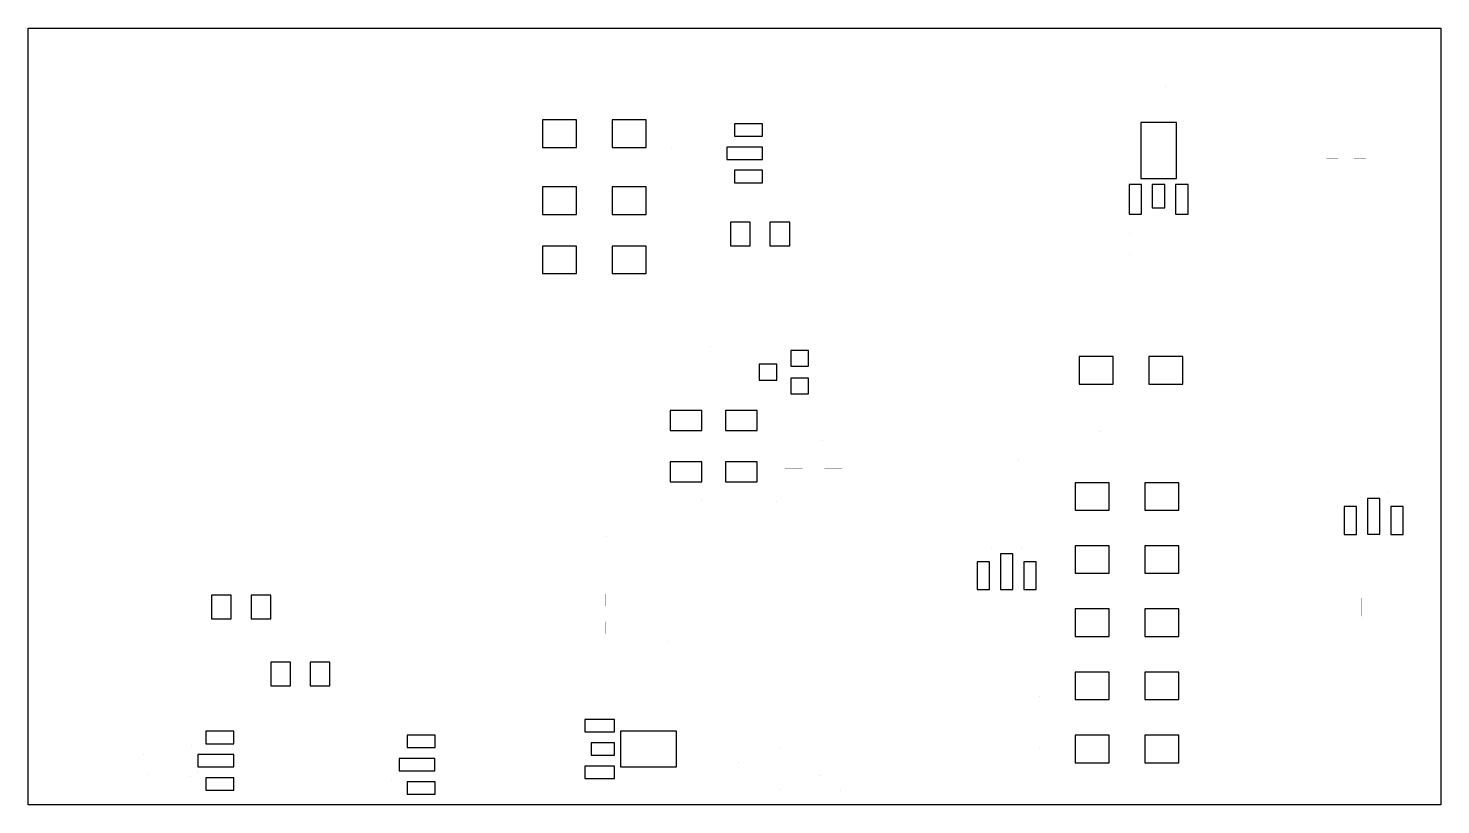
# Model space of a CAD drawing. Header units: millimetres. Extents: x 64 to 175, y 129 to 190.
import ezdxf

# ---------------------------------------------------------------- set-up
doc = ezdxf.new("R2010")
doc.units = ezdxf.units.MM
doc.layers.add('20', color=7, linetype='Continuous')
doc.layers.add('32', color=7, linetype='Continuous')

# ---------------------------------------------------------------- blocks, each defined once
blk = doc.blocks.new('RECT162560X223520R25_View_1')
at = {"color": 7, "linetype": 'Continuous', "lineweight": 30, "const_width": 0.00035}
blk.add_lwpolyline([(1.016, 0.127), (1.016, 1.27, 0.4142), (0.889, 1.397), (0.127, 1.397, 0.4142), (0, 1.27), (0, 0.127, 0.4142), (0.127, 0), (0.889, 0, 0.414207), (1.016, 0.127, 0.414207)], format="xyb", close=True, dxfattribs=at)
blk = doc.blocks.new('RECT162560X223520R25_View_2')
at = {"color": 7, "linetype": 'Continuous', "lineweight": 30, "const_width": 0.00035}
blk.add_lwpolyline([(1.016, 0.127), (1.016, 1.27, 0.4142), (0.889, 1.397), (0.127, 1.397, 0.4142), (0, 1.27), (0, 0.127, 0.4142), (0.127, 0), (0.889, 0, 0.414207), (1.016, 0.127, 0.414207)], format="xyb", close=True, dxfattribs=at)
blk = doc.blocks.new('RECT162560X223520R25_View_3')
at = {"color": 7, "linetype": 'Continuous', "lineweight": 30, "const_width": 0.00035}
blk.add_lwpolyline([(1.016, 0.127), (1.016, 1.27, 0.4142), (0.889, 1.397), (0.127, 1.397, 0.4142), (0, 1.27), (0, 0.127, 0.4142), (0.127, 0), (0.889, 0, 0.414207), (1.016, 0.127, 0.414207)], format="xyb", close=True, dxfattribs=at)
blk = doc.blocks.new('RECT162560X223520R25_View_4')
at = {"color": 7, "linetype": 'Continuous', "lineweight": 30, "const_width": 0.00035}
blk.add_lwpolyline([(1.016, 0.127), (1.016, 1.27, 0.4142), (0.889, 1.397), (0.127, 1.397, 0.4142), (0, 1.27), (0, 0.127, 0.4142), (0.127, 0), (0.889, 0, 0.414207), (1.016, 0.127, 0.414207)], format="xyb", close=True, dxfattribs=at)
blk = doc.blocks.new('RECT162560X223520R25_View_5')
at = {"color": 7, "linetype": 'Continuous', "lineweight": 30, "const_width": 0.00035}
blk.add_lwpolyline([(1.016, 0.127), (1.016, 1.27, 0.4142), (0.889, 1.397), (0.127, 1.397, 0.4142), (0, 1.27), (0, 0.127, 0.4142), (0.127, 0), (0.889, 0, 0.414207), (1.016, 0.127, 0.414207)], format="xyb", close=True, dxfattribs=at)
blk = doc.blocks.new('RECT162560X223520R25_View_6')
at = {"color": 7, "linetype": 'Continuous', "lineweight": 30, "const_width": 0.00035}
blk.add_lwpolyline([(1.016, 0.127), (1.016, 1.27, 0.4142), (0.889, 1.397), (0.127, 1.397, 0.4142), (0, 1.27), (0, 0.127, 0.4142), (0.127, 0), (0.889, 0, 0.414207), (1.016, 0.127, 0.414207)], format="xyb", close=True, dxfattribs=at)
blk = doc.blocks.new('RECT162560X223520R25_View_7')
at = {"color": 7, "linetype": 'Continuous', "lineweight": 30, "const_width": 0.00035}
blk.add_lwpolyline([(1.016, 0.127), (1.016, 1.27, 0.4142), (0.889, 1.397), (0.127, 1.397, 0.4142), (0, 1.27), (0, 0.127, 0.4142), (0.127, 0), (0.889, 0, 0.414207), (1.016, 0.127, 0.414207)], format="xyb", close=True, dxfattribs=at)
blk = doc.blocks.new('RECT325120X584000R75_View_8')
at = {"color": 7, "linetype": 'Continuous', "lineweight": 30, "const_width": 0.00035}
blk.add_lwpolyline([(2.032, 0.762), (2.032, 2.888, 0.4142), (1.27, 3.65), (0.762, 3.65, 0.4142), (0, 2.888), (0, 0.762, 0.4142), (0.762, 0), (1.27, 0, 0.4142), (2.032, 0.762, 0.4142)], format="xyb", close=True, dxfattribs=at)
blk = doc.blocks.new('RECT325120X584000R75_View_9')
at = {"color": 7, "linetype": 'Continuous', "lineweight": 30, "const_width": 0.00035}
blk.add_lwpolyline([(2.032, 0.762), (2.032, 2.888, 0.4142), (1.27, 3.65), (0.762, 3.65, 0.4142), (0, 2.888), (0, 0.762, 0.4142), (0.762, 0), (1.27, 0, 0.4142), (2.032, 0.762, 0.4142)], format="xyb", close=True, dxfattribs=at)
blk = doc.blocks.new('RECT325120X584000R75_View_10')
at = {"color": 7, "linetype": 'Continuous', "lineweight": 30, "const_width": 0.00035}
blk.add_lwpolyline([(2.032, 0.762), (2.032, 2.888, 0.4142), (1.27, 3.65), (0.762, 3.65, 0.4142), (0, 2.888), (0, 0.762, 0.4142), (0.762, 0), (1.27, 0, 0.4142), (2.032, 0.762, 0.4142)], format="xyb", close=True, dxfattribs=at)
blk = doc.blocks.new('RECT162560X223520R25_View_11')
at = {"color": 7, "linetype": 'Continuous', "lineweight": 30, "const_width": 0.00035}
blk.add_lwpolyline([(1.016, 0.127), (1.016, 1.27, 0.4142), (0.889, 1.397), (0.127, 1.397, 0.4142), (0, 1.27), (0, 0.127, 0.4142), (0.127, 0), (0.889, 0, 0.414207), (1.016, 0.127, 0.414207)], format="xyb", close=True, dxfattribs=at)
blk = doc.blocks.new('RECT162560X223520R25_View_12')
at = {"color": 7, "linetype": 'Continuous', "lineweight": 30, "const_width": 0.00035}
blk.add_lwpolyline([(1.016, 0.127), (1.016, 1.27, 0.4142), (0.889, 1.397), (0.127, 1.397, 0.4142), (0, 1.27), (0, 0.127, 0.4142), (0.127, 0), (0.889, 0, 0.414207), (1.016, 0.127, 0.414207)], format="xyb", close=True, dxfattribs=at)
blk = doc.blocks.new('RECT162560X223520R25_View_13')
at = {"color": 7, "linetype": 'Continuous', "lineweight": 30, "const_width": 0.00035}
blk.add_lwpolyline([(1.016, 0.127), (1.016, 1.27, 0.4142), (0.889, 1.397), (0.127, 1.397, 0.4142), (0, 1.27), (0, 0.127, 0.4142), (0.127, 0), (0.889, 0, 0.414207), (1.016, 0.127, 0.414207)], format="xyb", close=True, dxfattribs=at)
blk = doc.blocks.new('RECT162560X223520R25_View_15')
at = {"color": 7, "linetype": 'Continuous', "lineweight": 30, "const_width": 0.00035}
blk.add_lwpolyline([(1.016, 0.127), (1.016, 1.27, 0.4142), (0.889, 1.397), (0.127, 1.397, 0.4142), (0, 1.27), (0, 0.127, 0.4142), (0.127, 0), (0.889, 0, 0.414207), (1.016, 0.127, 0.414207)], format="xyb", close=True, dxfattribs=at)
blk = doc.blocks.new('RECT162560X223520R25_View_16')
at = {"color": 7, "linetype": 'Continuous', "lineweight": 30, "const_width": 0.00035}
blk.add_lwpolyline([(1.016, 0.127), (1.016, 1.27, 0.4142), (0.889, 1.397), (0.127, 1.397, 0.4142), (0, 1.27), (0, 0.127, 0.4142), (0.127, 0), (0.889, 0, 0.414207), (1.016, 0.127, 0.414207)], format="xyb", close=True, dxfattribs=at)
blk = doc.blocks.new('RECT162560X223520R25_View_17')
at = {"color": 7, "linetype": 'Continuous', "lineweight": 30, "const_width": 0.00035}
blk.add_lwpolyline([(1.016, 0.127), (1.016, 1.27, 0.4142), (0.889, 1.397), (0.127, 1.397, 0.4142), (0, 1.27), (0, 0.127, 0.4142), (0.127, 0), (0.889, 0, 0.414207), (1.016, 0.127, 0.414207)], format="xyb", close=True, dxfattribs=at)
blk = doc.blocks.new('RECT162560X223520R25_View_18')
at = {"color": 7, "linetype": 'Continuous', "lineweight": 30, "const_width": 0.00035}
blk.add_lwpolyline([(1.016, 0.127), (1.016, 1.27, 0.4142), (0.889, 1.397), (0.127, 1.397, 0.4142), (0, 1.27), (0, 0.127, 0.4142), (0.127, 0), (0.889, 0, 0.414207), (1.016, 0.127, 0.414207)], format="xyb", close=True, dxfattribs=at)
blk = doc.blocks.new('RECT162560X223520R25_View_19')
at = {"color": 7, "linetype": 'Continuous', "lineweight": 30, "const_width": 0.00035}
blk.add_lwpolyline([(1.016, 0.127), (1.016, 1.27, 0.4142), (0.889, 1.397), (0.127, 1.397, 0.4142), (0, 1.27), (0, 0.127, 0.4142), (0.127, 0), (0.889, 0, 0.414207), (1.016, 0.127, 0.414207)], format="xyb", close=True, dxfattribs=at)
blk = doc.blocks.new('RECT162560X223520R25_View_20')
at = {"color": 7, "linetype": 'Continuous', "lineweight": 30, "const_width": 0.00035}
blk.add_lwpolyline([(1.016, 0.127), (1.016, 1.27, 0.4142), (0.889, 1.397), (0.127, 1.397, 0.4142), (0, 1.27), (0, 0.127, 0.4142), (0.127, 0), (0.889, 0, 0.414207), (1.016, 0.127, 0.414207)], format="xyb", close=True, dxfattribs=at)
blk = doc.blocks.new('RECT162560X223520R25_View_21')
at = {"color": 7, "linetype": 'Continuous', "lineweight": 30, "const_width": 0.00035}
blk.add_lwpolyline([(1.016, 0.127), (1.016, 1.27, 0.4142), (0.889, 1.397), (0.127, 1.397, 0.4142), (0, 1.27), (0, 0.127, 0.4142), (0.127, 0), (0.889, 0, 0.414207), (1.016, 0.127, 0.414207)], format="xyb", close=True, dxfattribs=at)
blk = doc.blocks.new('RECT162560X223520R25_View_22')
at = {"color": 7, "linetype": 'Continuous', "lineweight": 30, "const_width": 0.00035}
blk.add_lwpolyline([(1.016, 0.127), (1.016, 1.27, 0.4142), (0.889, 1.397), (0.127, 1.397, 0.4142), (0, 1.27), (0, 0.127, 0.4142), (0.127, 0), (0.889, 0, 0.414207), (1.016, 0.127, 0.414207)], format="xyb", close=True, dxfattribs=at)
blk = doc.blocks.new('RECT162560X223520R25_View_23')
at = {"color": 7, "linetype": 'Continuous', "lineweight": 30, "const_width": 0.00035}
blk.add_lwpolyline([(1.016, 0.127), (1.016, 1.27, 0.4142), (0.889, 1.397), (0.127, 1.397, 0.4142), (0, 1.27), (0, 0.127, 0.4142), (0.127, 0), (0.889, 0, 0.414207), (1.016, 0.127, 0.414207)], format="xyb", close=True, dxfattribs=at)
blk = doc.blocks.new('RECT162560X223520R25_View_25')
at = {"color": 7, "linetype": 'Continuous', "lineweight": 30, "const_width": 0.00035}
blk.add_lwpolyline([(1.016, 0.127), (1.016, 1.27, 0.4142), (0.889, 1.397), (0.127, 1.397, 0.4142), (0, 1.27), (0, 0.127, 0.4142), (0.127, 0), (0.889, 0, 0.414207), (1.016, 0.127, 0.414207)], format="xyb", close=True, dxfattribs=at)
blk = doc.blocks.new('RECT162560X223520R25_View_26')
at = {"color": 7, "linetype": 'Continuous', "lineweight": 30, "const_width": 0.00035}
blk.add_lwpolyline([(1.016, 0.127), (1.016, 1.27, 0.4142), (0.889, 1.397), (0.127, 1.397, 0.4142), (0, 1.27), (0, 0.127, 0.4142), (0.127, 0), (0.889, 0, 0.414207), (1.016, 0.127, 0.414207)], format="xyb", close=True, dxfattribs=at)
blk = doc.blocks.new('RECT162560X223520R25_View_27')
at = {"color": 7, "linetype": 'Continuous', "lineweight": 30, "const_width": 0.00035}
blk.add_lwpolyline([(1.016, 0.127), (1.016, 1.27, 0.4142), (0.889, 1.397), (0.127, 1.397, 0.4142), (0, 1.27), (0, 0.127, 0.4142), (0.127, 0), (0.889, 0, 0.414207), (1.016, 0.127, 0.414207)], format="xyb", close=True, dxfattribs=at)
blk = doc.blocks.new('RECT162560X223520R25_View_28')
at = {"color": 7, "linetype": 'Continuous', "lineweight": 30, "const_width": 0.00035}
blk.add_lwpolyline([(1.016, 0.127), (1.016, 1.27, 0.4142), (0.889, 1.397), (0.127, 1.397, 0.4142), (0, 1.27), (0, 0.127, 0.4142), (0.127, 0), (0.889, 0, 0.414207), (1.016, 0.127, 0.414207)], format="xyb", close=True, dxfattribs=at)
blk = doc.blocks.new('RECT162560X223520R25_View_30')
at = {"color": 7, "linetype": 'Continuous', "lineweight": 30, "const_width": 0.00035}
blk.add_lwpolyline([(1.016, 0.127), (1.016, 1.27, 0.4142), (0.889, 1.397), (0.127, 1.397, 0.4142), (0, 1.27), (0, 0.127, 0.4142), (0.127, 0), (0.889, 0, 0.414207), (1.016, 0.127, 0.414207)], format="xyb", close=True, dxfattribs=at)
blk = doc.blocks.new('RECT162560X223520R25_View_31')
at = {"color": 7, "linetype": 'Continuous', "lineweight": 30, "const_width": 0.00035}
blk.add_lwpolyline([(1.016, 0.127), (1.016, 1.27, 0.4142), (0.889, 1.397), (0.127, 1.397, 0.4142), (0, 1.27), (0, 0.127, 0.4142), (0.127, 0), (0.889, 0, 0.414207), (1.016, 0.127, 0.414207)], format="xyb", close=True, dxfattribs=at)
blk = doc.blocks.new('RECT162560X223520R25_View_32')
at = {"color": 7, "linetype": 'Continuous', "lineweight": 30, "const_width": 0.00035}
blk.add_lwpolyline([(1.016, 0.127), (1.016, 1.27, 0.4142), (0.889, 1.397), (0.127, 1.397, 0.4142), (0, 1.27), (0, 0.127, 0.4142), (0.127, 0), (0.889, 0, 0.414207), (1.016, 0.127, 0.414207)], format="xyb", close=True, dxfattribs=at)
blk = doc.blocks.new('RECT162560X223520R25_View_34')
at = {"color": 7, "linetype": 'Continuous', "lineweight": 30, "const_width": 0.00035}
blk.add_lwpolyline([(1.016, 0.127), (1.016, 1.27, 0.4142), (0.889, 1.397), (0.127, 1.397, 0.4142), (0, 1.27), (0, 0.127, 0.4142), (0.127, 0), (0.889, 0, 0.414207), (1.016, 0.127, 0.414207)], format="xyb", close=True, dxfattribs=at)
blk = doc.blocks.new('RECT162560X223520R25_View_35')
at = {"color": 7, "linetype": 'Continuous', "lineweight": 30, "const_width": 0.00035}
blk.add_lwpolyline([(1.016, 0.127), (1.016, 1.27, 0.4142), (0.889, 1.397), (0.127, 1.397, 0.4142), (0, 1.27), (0, 0.127, 0.4142), (0.127, 0), (0.889, 0, 0.414207), (1.016, 0.127, 0.414207)], format="xyb", close=True, dxfattribs=at)
blk = doc.blocks.new('RECT162560X223520R25_View_36')
at = {"color": 7, "linetype": 'Continuous', "lineweight": 30, "const_width": 0.00035}
blk.add_lwpolyline([(1.016, 0.127), (1.016, 1.27, 0.4142), (0.889, 1.397), (0.127, 1.397, 0.4142), (0, 1.27), (0, 0.127, 0.4142), (0.127, 0), (0.889, 0, 0.414207), (1.016, 0.127, 0.414207)], format="xyb", close=True, dxfattribs=at)
blk = doc.blocks.new('RECT162560X223520R25_View_37')
at = {"color": 7, "linetype": 'Continuous', "lineweight": 30, "const_width": 0.00035}
blk.add_lwpolyline([(1.016, 0.127), (1.016, 1.27, 0.4142), (0.889, 1.397), (0.127, 1.397, 0.4142), (0, 1.27), (0, 0.127, 0.4142), (0.127, 0), (0.889, 0, 0.414207), (1.016, 0.127, 0.414207)], format="xyb", close=True, dxfattribs=at)
blk = doc.blocks.new('RECT162560X223520R25_View_38')
at = {"color": 7, "linetype": 'Continuous', "lineweight": 30, "const_width": 0.00035}
blk.add_lwpolyline([(1.016, 0.127), (1.016, 1.27, 0.4142), (0.889, 1.397), (0.127, 1.397, 0.4142), (0, 1.27), (0, 0.127, 0.4142), (0.127, 0), (0.889, 0, 0.414207), (1.016, 0.127, 0.414207)], format="xyb", close=True, dxfattribs=at)
blk = doc.blocks.new('RECT162560X223520R25_View_39')
at = {"color": 7, "linetype": 'Continuous', "lineweight": 30, "const_width": 0.00035}
blk.add_lwpolyline([(1.016, 0.127), (1.016, 1.27, 0.4142), (0.889, 1.397), (0.127, 1.397, 0.4142), (0, 1.27), (0, 0.127, 0.4142), (0.127, 0), (0.889, 0, 0.414207), (1.016, 0.127, 0.414207)], format="xyb", close=True, dxfattribs=at)
blk = doc.blocks.new('RECT162560X223520R25_View_41')
at = {"color": 7, "linetype": 'Continuous', "lineweight": 30, "const_width": 0.00035}
blk.add_lwpolyline([(1.016, 0.127), (1.016, 1.27, 0.4142), (0.889, 1.397), (0.127, 1.397, 0.4142), (0, 1.27), (0, 0.127, 0.4142), (0.127, 0), (0.889, 0, 0.414207), (1.016, 0.127, 0.414207)], format="xyb", close=True, dxfattribs=at)

msp = doc.modelspace()

# ---------------------------------------------------------------- linework, layer by layer
at = {"color": 7, "linetype": 'Continuous', "lineweight": 30}
for points in [[(107.37, 183.27), (104.68, 183.27), (104.68, 181.11), (107.37, 181.11), (107.37, 183.27)], [(112.83, 183.27), (110.15, 183.27), (110.15, 181.11), (112.83, 181.11), (112.83, 183.27)], [(119.77, 181.98), (121.96, 181.98), (121.96, 182.96), (119.77, 182.96), (119.77, 181.98)], [(151.64, 183.06), (151.64, 178.67), (154.44, 178.67), (154.44, 183.06), (151.64, 183.06)], [(119.15, 180.16), (121.96, 180.16), (121.96, 181.13), (119.15, 181.13), (119.15, 180.16)], [(119.77, 178.33), (121.96, 178.33), (121.96, 179.31), (119.77, 179.31), (119.77, 178.33)], [(107.37, 178.01), (104.68, 178.01), (104.68, 175.85), (107.37, 175.85), (107.37, 178.01)], [(112.83, 178.01), (110.15, 178.01), (110.15, 175.85), (112.83, 175.85), (112.83, 178.01)], [(150.73, 178.19), (150.73, 175.87), (151.7, 175.87), (151.7, 178.19), (150.73, 178.19)], [(152.55, 178.19), (152.55, 176.36), (153.53, 176.36), (153.53, 178.19), (152.55, 178.19)], [(154.38, 178.19), (154.38, 175.87), (155.36, 175.87), (155.36, 178.19), (154.38, 178.19)], [(120.99, 173.37), (120.99, 175.23), (119.44, 175.23), (119.44, 173.37), (120.99, 173.37)], [(124.09, 173.37), (124.09, 175.23), (122.54, 175.23), (122.54, 173.37), (124.09, 173.37)], [(107.37, 173.36), (104.68, 173.36), (104.68, 171.2), (107.37, 171.2), (107.37, 173.36)], [(112.83, 173.36), (110.15, 173.36), (110.15, 171.2), (112.83, 171.2), (112.83, 173.36)], [(121.69, 162.84), (123.08, 162.84), (123.08, 164.08), (121.69, 164.08), (121.69, 162.84)], [(124.17, 163.92), (125.56, 163.92), (125.56, 165.16), (124.17, 165.16), (124.17, 163.92)], [(146.8, 162.53), (149.48, 162.53), (149.48, 164.69), (146.8, 164.69), (146.8, 162.53)], [(152.27, 162.53), (154.95, 162.53), (154.95, 164.69), (152.27, 164.69), (152.27, 162.53)], [(125.56, 162.99), (124.17, 162.99), (124.17, 161.75), (125.56, 161.75), (125.56, 162.99)], [(114.72, 158.89), (117.2, 158.89), (117.2, 160.44), (114.72, 160.44), (114.72, 158.89)], [(119.06, 158.89), (121.53, 158.89), (121.53, 160.44), (119.06, 160.44), (119.06, 158.89)], [(114.72, 154.86), (117.2, 154.86), (117.2, 156.41), (114.72, 156.41), (114.72, 154.86)], [(119.06, 154.86), (121.53, 154.86), (121.53, 156.41), (119.06, 156.41), (119.06, 154.86)], [(146.49, 152.62), (149.17, 152.62), (149.17, 154.78), (146.49, 154.78), (146.49, 152.62)], [(151.96, 152.62), (154.64, 152.62), (154.64, 154.78), (151.96, 154.78), (151.96, 152.62)], [(169.43, 153.53), (169.43, 150.73), (170.41, 150.73), (170.41, 153.53), (169.43, 153.53)], [(167.6, 152.92), (167.6, 150.72), (168.58, 150.72), (168.58, 152.92), (167.6, 152.92)], [(171.26, 152.92), (171.26, 150.72), (172.24, 150.72), (172.24, 152.92), (171.26, 152.92)], [(146.49, 147.67), (149.17, 147.67), (149.17, 149.83), (146.49, 149.83), (146.49, 147.67)], [(151.96, 147.67), (154.64, 147.67), (154.64, 149.83), (151.96, 149.83), (151.96, 147.67)], [(138.8, 148.58), (138.8, 146.39), (139.78, 146.39), (139.78, 148.58), (138.8, 148.58)], [(140.63, 149.19), (140.63, 146.39), (141.61, 146.39), (141.61, 149.19), (140.63, 149.19)], [(142.46, 148.58), (142.46, 146.39), (143.44, 146.39), (143.44, 148.58), (142.46, 148.58)], [(80.27, 144.1), (80.27, 145.96), (78.72, 145.96), (78.72, 144.1), (80.27, 144.1)], [(83.37, 144.1), (83.37, 145.96), (81.82, 145.96), (81.82, 144.1), (83.37, 144.1)], [(146.49, 142.71), (149.17, 142.71), (149.17, 144.87), (146.49, 144.87), (146.49, 142.71)], [(151.96, 142.71), (154.64, 142.71), (154.64, 144.87), (151.96, 144.87), (151.96, 142.71)], [(84.91, 138.84), (84.91, 140.7), (83.37, 140.7), (83.37, 138.84), (84.91, 138.84)], [(88.01, 138.84), (88.01, 140.7), (86.46, 140.7), (86.46, 138.84), (88.01, 138.84)], [(146.49, 137.76), (149.17, 137.76), (149.17, 139.92), (146.49, 139.92), (146.49, 137.76)], [(151.96, 137.76), (154.64, 137.76), (154.64, 139.92), (151.96, 139.92), (151.96, 137.76)], [(78.27, 134.29), (80.46, 134.29), (80.46, 135.27), (78.27, 135.27), (78.27, 134.29)], [(110.33, 136.2), (108.01, 136.2), (108.01, 135.22), (110.33, 135.22), (110.33, 136.2)], [(115.2, 135.29), (110.81, 135.29), (110.81, 132.48), (115.2, 132.48), (115.2, 135.29)], [(94.06, 133.99), (96.26, 133.99), (96.26, 134.96), (94.06, 134.96), (94.06, 133.99)], [(110.33, 134.37), (108.5, 134.37), (108.5, 133.4), (110.33, 133.4), (110.33, 134.37)], [(146.49, 132.8), (149.17, 132.8), (149.17, 134.96), (146.49, 134.96), (146.49, 132.8)], [(151.96, 132.8), (154.64, 132.8), (154.64, 134.96), (151.96, 134.96), (151.96, 132.8)], [(77.65, 132.47), (80.46, 132.47), (80.46, 133.44), (77.65, 133.44), (77.65, 132.47)], [(93.45, 132.16), (96.25, 132.16), (96.25, 133.13), (93.45, 133.13), (93.45, 132.16)], [(110.33, 132.54), (108.01, 132.54), (108.01, 131.57), (110.33, 131.57), (110.33, 132.54)], [(78.27, 130.64), (80.46, 130.64), (80.46, 131.61), (78.27, 131.61), (78.27, 130.64)], [(94.06, 130.33), (96.26, 130.33), (96.26, 131.31), (94.06, 131.31), (94.06, 130.33)]]:
    msp.add_lwpolyline(points, dxfattribs=at)
at = {"layer": '20', "color": 7, "linetype": 'Continuous', "lineweight": 30}
for p, q in [((64.33, 190.46), (175.18, 190.46)), ((64.33, 129.5), (64.33, 190.46)), ((175.18, 190.46), (175.18, 129.5)), ((175.18, 129.5), (64.33, 129.5))]:
    msp.add_line(p, q, dxfattribs=at)

# ---------------------------------------------------------------- block references
at = {"layer": '32', "color": 7, "xscale": -1.2192, "yscale": 1.2192, "zscale": 1.2192}
for name, p, rotation in [('RECT162560X223520R25_View_4', (151.34, 187.54), 180), ('RECT162560X223520R25_View_4', (153.51, 187.54), 180), ('RECT325120X584000R75_View_8', (114.83, 179.41), 270), ('RECT162560X223520R25_View_34', (166.05, 180.26), 180), ('RECT162560X223520R25_View_34', (168.22, 180.26), 180), ('RECT162560X223520R25_View_35', (166.05, 176.7), 180), ('RECT162560X223520R25_View_35', (168.22, 176.7), 180), ('RECT162560X223520R25_View_36', (166.05, 173.14), 180), ('RECT162560X223520R25_View_36', (168.22, 173.14), 180), ('RECT162560X223520R25_View_7', (147.47, 170.19), 180), ('RECT162560X223520R25_View_7', (149.64, 170.19), 180), ('RECT162560X223520R25_View_1', (151.8, 168.49), 180), ('RECT162560X223520R25_View_1', (153.97, 168.49), 180), ('RECT162560X223520R25_View_17', (116.66, 165.55), 180), ('RECT162560X223520R25_View_17', (118.82, 165.55), 180), ('RECT162560X223520R25_View_6', (125.25, 159.28), 90), ('RECT162560X223520R25_View_19', (128.35, 159.28), 90), ('RECT162560X223520R25_View_15', (138.64, 158.12), 180), ('RECT162560X223520R25_View_15', (140.81, 158.12), 180), ('RECT325120X584000R75_View_8', (168.68, 157.85), 180), ('RECT162560X223520R25_View_6', (125.25, 157.11), 90), ('RECT162560X223520R25_View_19', (128.35, 157.11), 90), ('RECT325120X584000R75_View_10', (139.88, 153.51), 180), ('RECT162560X223520R25_View_27', (111.31, 151.77), 90), ('RECT162560X223520R25_View_27', (111.31, 149.6), 90), ('RECT162560X223520R25_View_13', (128.81, 148.59), 90), ('RECT162560X223520R25_View_13', (128.81, 146.43), 90), ('RECT162560X223520R25_View_26', (109.61, 144.95), 270), ('RECT162560X223520R25_View_25', (112.86, 143.33), 270), ('RECT162560X223520R25_View_26', (109.61, 142.79), 270), ('RECT162560X223520R25_View_25', (112.86, 141.16), 270), ('RECT162560X223520R25_View_12', (127.11, 139.85), 270), ('RECT162560X223520R25_View_21', (111.31, 140.54), 90), ('RECT162560X223520R25_View_11', (140.35, 139.69), 180), ('RECT162560X223520R25_View_11', (142.51, 139.69), 180), ('RECT162560X223520R25_View_12', (127.11, 137.68), 270), ('RECT162560X223520R25_View_21', (111.31, 138.37), 90), ('RECT162560X223520R25_View_5', (140.35, 135.66), 180), ('RECT162560X223520R25_View_5', (142.51, 135.66), 180), ('RECT325120X584000R75_View_9', (73.34, 131.72), 270), ('RECT325120X584000R75_View_9', (89.13, 131.41), 270), ('RECT162560X223520R25_View_16', (118.59, 134.04), 90), ('RECT162560X223520R25_View_32', (121.69, 134.04), 90), ('RECT162560X223520R25_View_3', (124.94, 134.04), 90), ('RECT162560X223520R25_View_18', (126.49, 132.8), 270), ('RECT162560X223520R25_View_16', (118.59, 131.87), 90), ('RECT162560X223520R25_View_32', (121.69, 131.87), 90), ('RECT162560X223520R25_View_3', (124.94, 131.87), 90), ('RECT162560X223520R25_View_18', (126.49, 130.63), 270)]:
    msp.add_blockref(name, p, dxfattribs=dict(at, rotation=rotation))
for name, p in [('RECT162560X223520R25_View_39', (148.71, 172.67)), ('RECT162560X223520R25_View_39', (150.87, 172.67)), ('RECT162560X223520R25_View_31', (153.04, 170.5)), ('RECT162560X223520R25_View_31', (155.21, 170.5)), ('RECT162560X223520R25_View_30', (79.34, 169.26)), ('RECT162560X223520R25_View_30', (81.51, 169.26)), ('RECT162560X223520R25_View_38', (143.29, 162.76)), ('RECT162560X223520R25_View_38', (145.46, 162.76)), ('RECT162560X223520R25_View_37', (147.47, 157.19)), ('RECT162560X223520R25_View_37', (149.64, 157.19)), ('RECT162560X223520R25_View_20', (116.11, 151.77)), ('RECT162560X223520R25_View_20', (118.28, 151.77)), ('RECT162560X223520R25_View_22', (122.15, 151.77)), ('RECT162560X223520R25_View_22', (124.32, 151.77)), ('RECT162560X223520R25_View_28', (117.82, 149.06)), ('RECT162560X223520R25_View_28', (119.98, 149.06)), ('RECT162560X223520R25_View_23', (168.06, 144.18)), ('RECT162560X223520R25_View_23', (170.23, 144.18)), ('RECT162560X223520R25_View_2', (100.24, 139.85)), ('RECT162560X223520R25_View_2', (102.41, 139.85)), ('RECT162560X223520R25_View_41', (67.73, 137.83)), ('RECT162560X223520R25_View_41', (69.89, 137.83))]:
    msp.add_blockref(name, p, dxfattribs=at)

doc.saveas('drawing.dxf')
